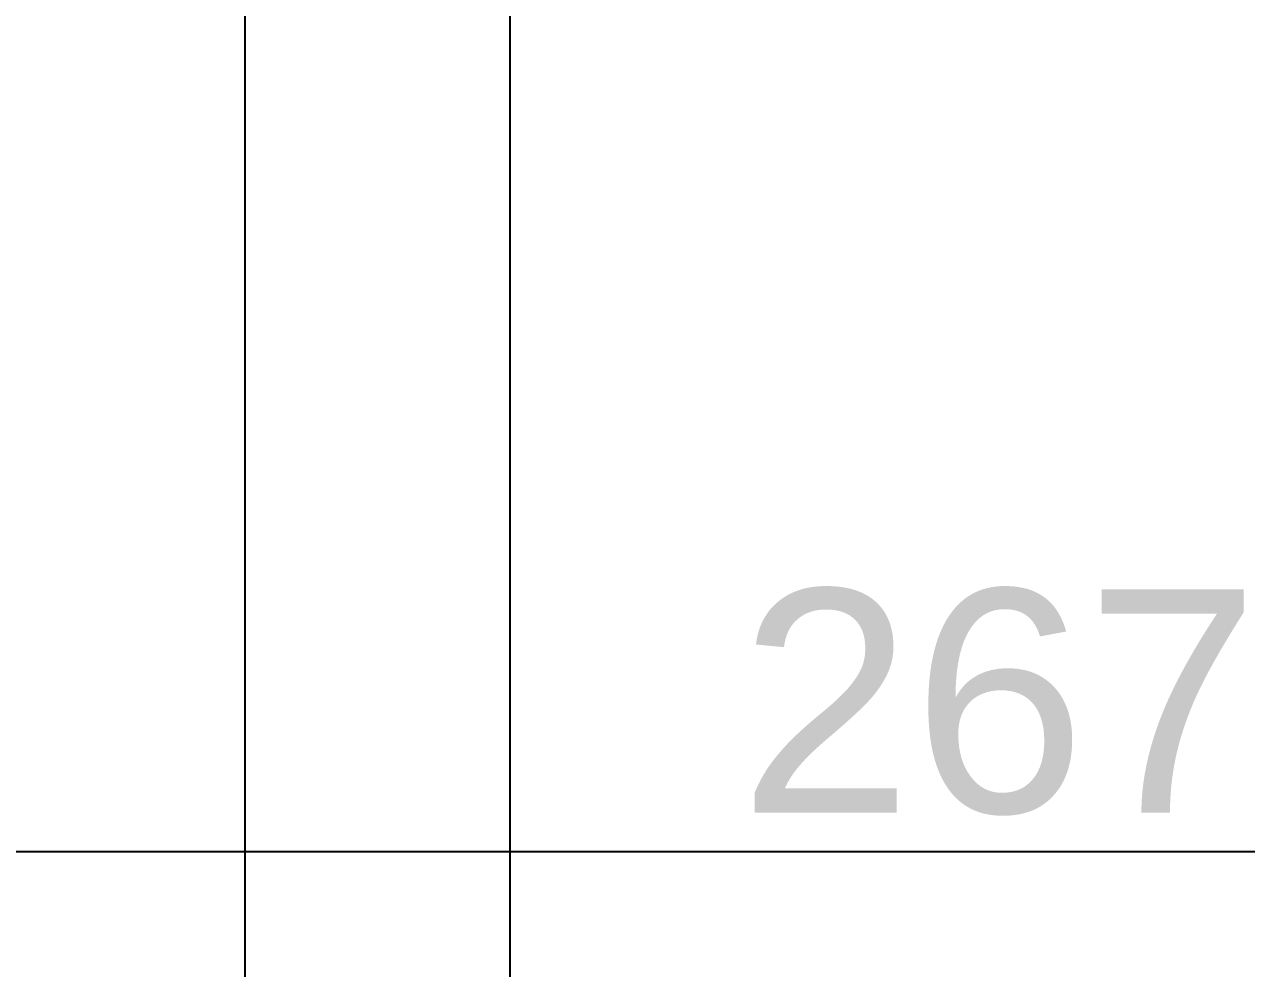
# Model space of a CAD drawing. Header units: millimetres. Extents: x 4625 to 5171, y -2661 to -1889.
# Drawn here: x 4771.33 to 4793.23, y -2144.52 to -2127.61 of the extents above; entities that cross this region are included whole.
import ezdxf

# ---------------------------------------------------------------- set-up
doc = ezdxf.new("R2010")
doc.units = ezdxf.units.MM
doc.header["$LTSCALE"] = 0.1
doc.layers.add('DIM', color=3, linetype='Continuous')
doc.styles.get("Standard").update_dxf_attribs({"font": 'arial.ttf'})
doc.dimstyles.new('ISO-25', dxfattribs={"dimtxt": 2.5, "dimasz": 2.5, "dimexe": 1.25, "dimexo": 0.625, "dimtad": 1, "dimlfac": 5, "dimtxsty": 'Standard', "dimcen": 2.5, "dimadec": 0, "dimazin": 0, "dimtfac": 1, "dimtmove": 0, "dimatfit": 3, "dimfxl": 0, "dimarcsym": 0})

# ---------------------------------------------------------------- blocks, each defined once
blk = doc.blocks.new('*D4')
at = {"layer": 'Defpoints', "color": 0}
for p in [(4744.225, -2117.851), (4811.072, -2117.852), (4811.072, -2142.426)]:
    blk.add_point(p, dxfattribs=at)
at = {"layer": 'DIM', "color": 0, "lineweight": -2}
for p, q in [((4744.225, -2118.476), (4744.225, -2143.676)), ((4811.072, -2118.477), (4811.072, -2143.676)), ((4748.225, -2142.426), (4807.072, -2142.426))]:
    blk.add_line(p, q, dxfattribs=at)
at = {"layer": 'DIM', "color": 0}
for points in [[(4748.225, -2141.76), (4748.225, -2143.093), (4744.225, -2142.426)], [(4807.072, -2141.76), (4807.072, -2143.093), (4811.072, -2142.426)]]:
    blk.add_solid(points, dxfattribs=at)
at = {"layer": 'DIM', "color": 0, "insert": (4791.126, -2139.759), "char_height": 4, "attachment_point": 5}
blk.add_mtext('267.5', dxfattribs=at)
blk = doc.blocks.new('*D16')
at = {"layer": 'Defpoints', "color": 0}
for p in [(4777.648, -2092.633), (4866.09, -2605.033), (4891.722, -2605.033)]:
    blk.add_point(p, dxfattribs=at)
at = {"layer": 'DIM', "color": 0, "lineweight": -2}
for p, q in [((4778.273, -2092.633), (4892.972, -2092.633)), ((4891.722, -2096.633), (4891.722, -2601.033)), ((4866.715, -2605.033), (4892.972, -2605.033))]:
    blk.add_line(p, q, dxfattribs=at)
at = {"layer": 'DIM', "color": 0}
for points in [[(4891.056, -2096.633), (4892.389, -2096.633), (4891.722, -2092.633)], [(4891.056, -2601.033), (4892.389, -2601.033), (4891.722, -2605.033)]]:
    blk.add_solid(points, dxfattribs=at)
at = {"layer": 'DIM', "color": 0, "insert": (4888.475, -2348.833), "char_height": 4, "attachment_point": 5, "rotation": 90}
blk.add_mtext('(2280)', dxfattribs=at)

msp = doc.modelspace()

# ---------------------------------------------------------------- linework, layer by layer
at = {"color": 7, "linetype": 'Continuous'}
for p, q in [((4775.2734, -2118.7534), (4775.2734, -2174.5377)), ((4780.0234, -2118.7534), (4780.0234, -2174.5377))]:
    msp.add_line(p, q, dxfattribs=at)

# ---------------------------------------------------------------- dimensions: what is measured, and where the dimension line sits
at = {"layer": 'DIM'}
dim = msp.add_linear_dim(base=(4891.7225, -2605.0328), p1=(4777.6484, -2092.6331), p2=(4866.0903, -2605.0328), angle=90, text='(2280)', dimstyle='ISO-25', override={"dimtxt": 4, "dimasz": 4, "dimlfac": 4, "dimadec": 1, "dimfxl": 1.25}, dxfattribs=at)
dim.commit()
dim.dimension.update_dxf_attribs({"geometry": '*D16', "text_midpoint": (4888.4754, -2348.833)})
dim = msp.add_linear_dim(base=(4811.0717, -2142.4263), p1=(4744.2252, -2117.8507), p2=(4811.0717, -2117.8516), text='267.5', dimstyle='ISO-25', override={"dimtxt": 4, "dimasz": 4, "dimlfac": 4, "dimadec": 1, "dimfxl": 1.25}, dxfattribs=at)
dim.commit()
dim.dimension.update_dxf_attribs({"geometry": '*D4', "text_midpoint": (4791.1263, -2142.4263), "dimtype": 128})

doc.saveas('drawing.dxf')
